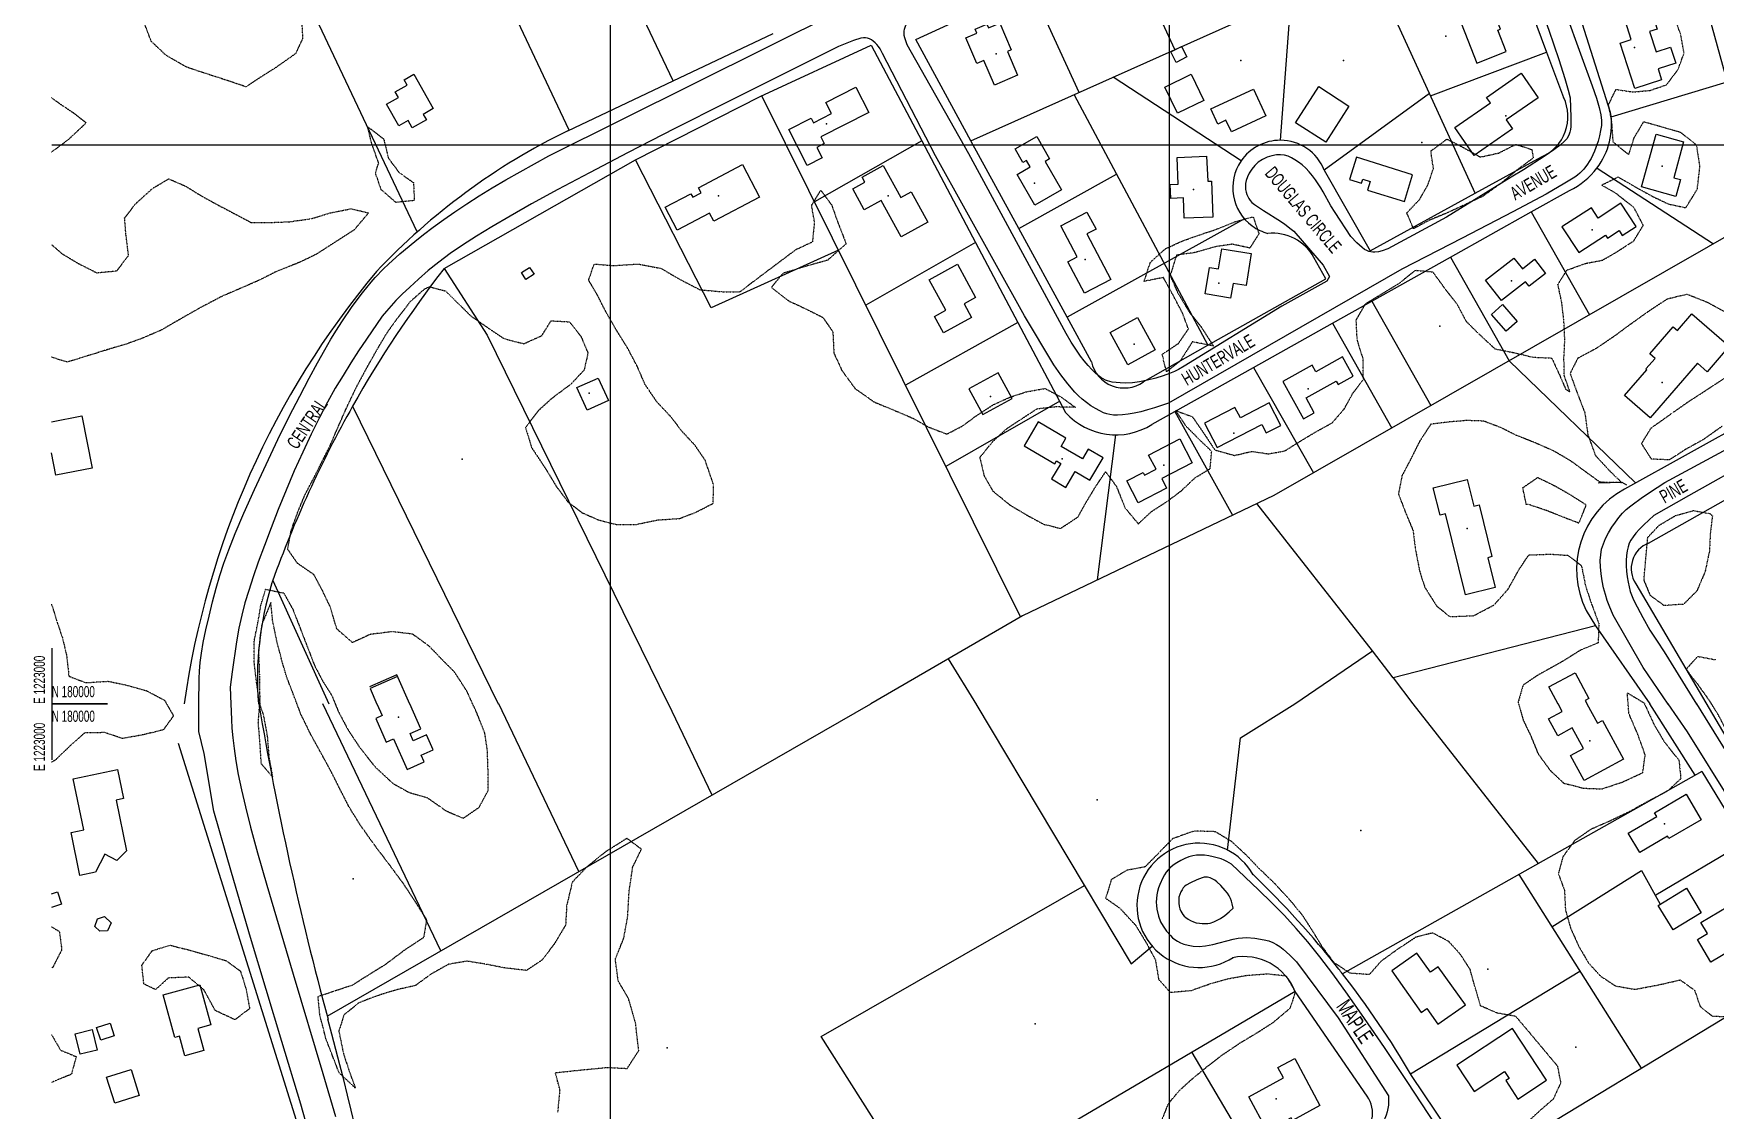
# Model space of a CAD drawing. Extents: x 1222984 to 1232016, y 177984 to 184016.
# Drawn here: x 1222984 to 1224489, y 179636 to 180600 of the extents above; entities that cross this region are included whole.
import ezdxf

# ---------------------------------------------------------------- set-up
doc = ezdxf.new("R2010")
doc.units = 0
doc.header["$MEASUREMENT"] = 0
doc.linetypes.add('BORDER', pattern=[0.625, 0.125, -0.125, 0.125, -0.125, 0, -0.125])
doc.layers.get('0').update_dxf_attribs({"linetype": 'CONTINUOUS'})
for name, color, linetype in [('BLDGS', 4, 'CONTINUOUS'), ('BORDER', 7, 'CONTINUOUS'), ('CORNER', 1, 'CONTINUOUS'), ('GRIDS', 2, 'CONTINUOUS'), ('ID-SYB', 5, 'CONTINUOUS'), ('LOT-D', 7, 'CONTINUOUS'), ('LOT-L', 1, 'CONTINUOUS'), ('ROAD', 5, 'CONTINUOUS'), ('ROAD-N', 6, 'CONTINUOUS'), ('TREE-L', 3, 'BORDER')]:
    doc.layers.add(name, color=color, linetype=linetype)

# ---------------------------------------------------------------- blocks, each defined once
blk = doc.blocks.new('IP')
blk.add_point((0, 0))
blk = doc.blocks.new('ID')
at = {"layer": 'ID-SYB'}
blk.add_blockref('IP', (0, 0), dxfattribs=at)

msp = doc.modelspace()

# ---------------------------------------------------------------- linework, layer by layer
at = {"layer": 'BLDGS'}
for points, elevation in [([(1224281.9, 180640.9), (1224253.3, 180629.7), (1224275.3, 180573.3), (1224301.5, 180583.5), (1224294, 180602.6), (1224296.5, 180603.6), (1224281.9, 180640.9)], 50), ([(1224416.7, 180550.6), (1224403.6, 180591.1), (1224413.4, 180594.3), (1224407.9, 180611.2), (1224431.7, 180618.8), (1224436.6, 180603.6), (1224429.8, 180601.4), (1224435.6, 180583.3), (1224448.6, 180587.5), (1224453.3, 180573.3), (1224437.4, 180568.2), (1224440.5, 180558.4), (1224416.7, 180550.6)], 49.1), ([(1223827.8, 180572.9), (1223817.9, 180595.8), (1223827.8, 180600.1), (1223826.3, 180603.6), (1223836.8, 180608.1), (1223838.2, 180604.8), (1223848.3, 180609.1), (1223858.6, 180585), (1223855.3, 180583.6), (1223864.2, 180562.5), (1223843.6, 180553.6), (1223834.1, 180575.6), (1223827.8, 180572.9)], 52), ([(1224015.8, 180578.7), (1224006.1, 180573.9), (1224001.5, 180583.4), (1224011.1, 180588.2), (1224015.8, 180578.7)], 42.9), ([(1223324.1, 180563.3), (1223341.5, 180532.5), (1223332.5, 180527.4), (1223335.3, 180522.4), (1223322.7, 180515.3), (1223319.1, 180521.8), (1223310.6, 180517), (1223299.7, 180536.4), (1223310.4, 180542.4), (1223307.5, 180547.5), (1223318.2, 180553.5), (1223315.5, 180558.4), (1223324.1, 180563.3)], 54.6), ([(1223692.8, 180537.9), (1223719.7, 180551.6), (1223731.2, 180529), (1223688.3, 180507.2), (1223691.3, 180501.2), (1223684.6, 180497.8), (1223689.3, 180488.6), (1223675.9, 180481.7), (1223659.6, 180513.9), (1223679.6, 180524), (1223681.6, 180519.9), (1223697.7, 180528.2), (1223692.8, 180537.9)], 52.3), ([(1224007.5, 180528.3), (1223996, 180551.6), (1224019.7, 180563.2), (1224031.1, 180539.8), (1224007.5, 180528.3)], 37.3), ([(1224086.5, 180526), (1224055.6, 180511.6), (1224050.7, 180522.1), (1224043.4, 180518.7), (1224037.2, 180532.3), (1224075.4, 180550), (1224086.5, 180526)], 48.1), ([(1224140, 180502.5), (1224113, 180519.8), (1224133.9, 180552.3), (1224160.8, 180534.8), (1224140, 180502.5)], 48.9), ([(1224307.1, 180514.4), (1224272.8, 180490.6), (1224255.5, 180515.5), (1224287.4, 180537.7), (1224284, 180542.6), (1224315, 180564.2), (1224330.1, 180542.3), (1224301.5, 180522.5), (1224307.1, 180514.4)], 48.3), ([(1223879.6, 180446.2), (1223863.9, 180473.7), (1223875.5, 180480.4), (1223872.2, 180486.2), (1223868.9, 180484.4), (1223862.1, 180496.6), (1223881.5, 180507.7), (1223892.9, 180487.7), (1223888.9, 180485.3), (1223903.5, 180459.8), (1223879.6, 180446.2)], 48.3), ([(1224422.7, 180462.4), (1224435.6, 180509.6), (1224460.2, 180502.9), (1224451.5, 180470.7), (1224457.5, 180469.1), (1224453.4, 180453.9), (1224422.7, 180462.4)], 49.1), ([(1224037.8, 180467.6), (1224039.1, 180435.5), (1224013.5, 180434.4), (1224012.7, 180452.7), (1224001.5, 180452.2), (1224000.9, 180464.5), (1224008, 180464.8), (1224007, 180488.8), (1224033.4, 180489.9), (1224034.4, 180467.5), (1224037.8, 180467.6)], 48.8), ([(1223578.7, 180461.6), (1223618.2, 180482.4), (1223633.5, 180453.3), (1223592.6, 180431.7), (1223588.7, 180439.1), (1223559.8, 180423.8), (1223549, 180444.3), (1223571.9, 180456.4), (1223573.6, 180453.2), (1223581.1, 180457.1), (1223578.7, 180461.6)], 50.9), ([(1223769.1, 180458.1), (1223784.1, 180430.9), (1223760.1, 180417.7), (1223742.1, 180450.4), (1223727, 180442.1), (1223716.8, 180460.7), (1223727.7, 180466.7), (1223725.2, 180471.3), (1223743.9, 180481.6), (1223759.8, 180452.9), (1223769.1, 180458.1)], 50.1), ([(1224217.8, 180473.3), (1224167.5, 180489.1), (1224161.3, 180469.1), (1224172.1, 180465.8), (1224173.2, 180469.3), (1224179.9, 180467.2), (1224177.5, 180459.6), (1224210.4, 180449.3), (1224217.8, 180473.3)], 46.9), ([(1224377.8, 180443.8), (1224351.4, 180426.8), (1224366.4, 180403.8), (1224390.3, 180419.4), (1224392.1, 180416.6), (1224402.6, 180423.4), (1224405.4, 180419.1), (1224417.7, 180427.1), (1224404.2, 180447.8), (1224383.8, 180434.6), (1224377.8, 180443.8)], 49.5), ([(1223924.3, 180367.3), (1223909.2, 180395.5), (1223917.7, 180400), (1223903.1, 180427.7), (1223926.4, 180440), (1223934.5, 180424.7), (1223926.3, 180420.4), (1223947.8, 180379.6), (1223924.3, 180367.3)], 49.7), ([(1224047, 180407.1), (1224073.3, 180402.9), (1224068.8, 180374.3), (1224057.1, 180376.1), (1224054.9, 180363.1), (1224032.3, 180366.8), (1224036.1, 180390.5), (1224044, 180389.2), (1224047, 180407.1)], 48.2), ([(1223420.5, 180385.8), (1223427.6, 180390.4), (1223431.6, 180384.3), (1223424.4, 180379.6), (1223420.5, 180385.8)], 45.6), ([(1223810.6, 180393.3), (1223826.8, 180363.7), (1223816.4, 180358), (1223823.1, 180345.8), (1223797.9, 180332), (1223790, 180346.6), (1223800.2, 180352.3), (1223785.3, 180379.5), (1223810.6, 180393.3)], 58.6), ([(1224283.1, 180379), (1224308.5, 180398.8), (1224316, 180389.3), (1224326.8, 180397.8), (1224336.7, 180385), (1224322.1, 180373.6), (1224318.9, 180377.7), (1224297.3, 180360.8), (1224283.1, 180379)], 50), ([(1224298.2, 180357.2), (1224311.4, 180342.2), (1224301.6, 180333.4), (1224288.4, 180348.4), (1224298.2, 180357.2)], 46.9), ([(1223971.5, 180345.6), (1223987.5, 180316.7), (1223963.1, 180303.3), (1223947.2, 180332.2), (1223971.5, 180345.6)], 49.4), ([(1224472.6, 180304.7), (1224430.3, 180255.9), (1224407.4, 180275.8), (1224427.3, 180298.9), (1224426.5, 180299.6), (1224434.7, 180309.1), (1224430, 180313.1), (1224451, 180337.4), (1224454.8, 180334.1), (1224467.5, 180348.8), (1224500.9, 180319.9), (1224481.3, 180297.1), (1224472.6, 180304.7)], 52.5), ([(1224101.6, 180288.4), (1224120.2, 180255.1), (1224129.8, 180260.4), (1224122.4, 180273.7), (1224149.4, 180288.8), (1224151.1, 180285.7), (1224164.6, 180293.2), (1224155, 180310.5), (1224131.1, 180297.1), (1224127.8, 180303.1), (1224101.6, 180288.4)], 49.7), ([(1223847, 180296.3), (1223820.6, 180281.8), (1223833.1, 180258.9), (1223859.5, 180273.3), (1223847, 180296.3)], 46.1), ([(1223498.2, 180271.5), (1223479.2, 180262.9), (1223470, 180283), (1223489.1, 180291.5), (1223498.2, 180271.5)], 45.3), ([(1224031.7, 180251.1), (1224043, 180229.3), (1224082.8, 180249.9), (1224086.7, 180242.5), (1224099.9, 180249.2), (1224089.4, 180269.3), (1224063.7, 180255.9), (1224058.8, 180265.3), (1224031.7, 180251.1)], 50.3), ([(1223027, 180257.6), (1223036.1, 180210.8), (1223003.8, 180204.5), (1222999.9, 180224.6)], 58.5), ([(1222999.9, 180252.3), (1223027, 180257.6)], 58.5), ([(1223907.6, 180237.7), (1223882.7, 180252.2), (1223870.3, 180230.8), (1223897.7, 180214.7), (1223899.2, 180217.4), (1223902.9, 180215.2), (1223894.7, 180201.2), (1223907.5, 180193.7), (1223915.7, 180207.8), (1223929.1, 180200.1), (1223940.8, 180220.1), (1223927.5, 180227.9), (1223922.3, 180219.2), (1223903.3, 180230.3), (1223907.6, 180237.7)], 45.8), ([(1223981.6, 180222.6), (1224009.4, 180237.1), (1224020.5, 180215.7), (1223993.3, 180201.5), (1223997.6, 180193.1), (1223972.3, 180179.9), (1223962.1, 180199.5), (1223976.6, 180207), (1223977.8, 180204.6), (1223988.2, 180210), (1223981.6, 180222.6)], 50.3), ([(1224277.2, 180178.1), (1224288.6, 180131.8), (1224285, 180130.8), (1224291.6, 180104), (1224265.1, 180097.5), (1224247.1, 180170), (1224242.4, 180168.8), (1224236.3, 180193.3), (1224266.7, 180200.8), (1224272.6, 180176.9), (1224277.2, 180178.1)], 60.9), ([(1223320.5, 179999.9), (1223308.9, 180026.1), (1223284.5, 180015.3)], 50), ([(1223309.6, 180024.6), (1223285, 180013.7), (1223291.1, 179999.9)], 50), ([(1224348, 179999.9), (1224339.7, 180015.2), (1224363.1, 180027.9), (1224375.5, 180004.9), (1224372.2, 180003.1), (1224373.9, 179999.9)], 62.9), ([(1223291.1, 180000.1), (1223295.7, 179989.7), (1223290, 179987.1), (1223299.4, 179965.9), (1223305.9, 179968.8), (1223318.1, 179941.4), (1223333.3, 179948.2), (1223330.6, 179954.1), (1223341.3, 179958.9), (1223335.4, 179972.3), (1223323.6, 179967), (1223320.7, 179973.4), (1223330.4, 179977.8), (1223320.5, 180000.1)], 50), ([(1224387.6, 179985.2), (1224406.5, 179950.5), (1224371.3, 179931.5), (1224359.2, 179953.9), (1224370.6, 179960.1), (1224360.5, 179978.6), (1224347.7, 179971.5), (1224339.4, 179986.6), (1224351.6, 179993.2), (1224347.9, 180000.1)], 62.9), ([(1224373.8, 180000.1), (1224383.2, 179982.9), (1224387.6, 179985.2)], 62.9), ([(1223059, 179941.3), (1223064.4, 179915.4), (1223057.7, 179914), (1223067, 179868.6), (1223058.3, 179860), (1223047.7, 179865.6), (1223039.3, 179849.4), (1223025.3, 179846.5), (1223017.4, 179885), (1223028.7, 179887.4), (1223019.2, 179933), (1223059, 179941.3)], 51.7), ([(1224476.1, 179896.4), (1224447.1, 179879.5), (1224445.9, 179881.6), (1224421, 179867), (1224410.8, 179884.4), (1224436.2, 179899.2), (1224434.2, 179902.6), (1224462.7, 179919.3), (1224476.1, 179896.4)], 51.7), ([(1222999.9, 179830.2), (1223005.1, 179832), (1223008.8, 179820.8), (1222999.9, 179817.9)], 44.1), ([(1224476.1, 179813.1), (1224450.8, 179797.8), (1224437.5, 179819.7), (1224462.8, 179835.1), (1224476.1, 179813.1)], 50.9), ([(1224475.8, 179804.4), (1224516.1, 179828.3), (1224533.9, 179798.2), (1224484.7, 179768.9), (1224472.6, 179789.2), (1224481.6, 179794.5), (1224475.8, 179804.4)], 51.9), ([(1223050.1, 179796.9), (1223043, 179796.6), (1223038.6, 179801), (1223041, 179807.8), (1223047.2, 179809.7), (1223053.1, 179804.3), (1223050.1, 179796.9)], 47.5), ([(1224265.1, 179730.8), (1224240.8, 179764.9), (1224233.9, 179759.9), (1224221.7, 179777.1), (1224199.2, 179761.1), (1224225.5, 179724.1), (1224230.5, 179727.5), (1224240.5, 179713.4), (1224265.1, 179730.8)], 59.6), ([(1223099.8, 179739.7), (1223132.6, 179748.7), (1223142.3, 179712.8), (1223130.8, 179709.7), (1223136.2, 179689.9), (1223119.1, 179685.3), (1223114.4, 179702.7), (1223110.2, 179701.5), (1223099.8, 179739.7)], 63.1), ([(1223036.2, 179708.7), (1223040.8, 179690.3), (1223025.6, 179686.7), (1223021.1, 179705), (1223036.2, 179708.7)], 50.5), ([(1223040.2, 179710.6), (1223052.2, 179714.5), (1223055.9, 179703), (1223043.9, 179699.1), (1223040.2, 179710.6)], 67.7), ([(1224312, 179646.5), (1224337.6, 179663.5), (1224307.2, 179709.6), (1224257.4, 179676.8), (1224272.9, 179653.4), (1224300.1, 179671.3), (1224304.3, 179665), (1224301.2, 179663), (1224312, 179646.5)], 46.9), ([(1224112.3, 179682.8), (1224134.9, 179640.8), (1224110.2, 179627.5), (1224109, 179629.7), (1224087.6, 179618.2), (1224071.2, 179648.6), (1224102.4, 179665.4), (1224097.3, 179674.8), (1224112.3, 179682.8)], 48.7), ([(1223071, 179673.1), (1223078.4, 179649.7), (1223056.4, 179642.8), (1223049, 179666.1), (1223071, 179673.1)], 48.9)]:
    msp.add_lwpolyline(points, dxfattribs=dict(at, elevation=elevation))
at = {"layer": 'BORDER'}
for p, q in [((1223000, 180050), (1223000, 180000)), ((1223000, 180000), (1223050, 180000)), ((1223000, 180000), (1223000, 179950)), ((1223050, 180000), (1223000, 180000))]:
    msp.add_line(p, q, dxfattribs=at)
at = {"layer": 'GRIDS'}
for points in [[(1223500, 180000), (1223500, 182000)], [(1224000, 182000), (1224000, 180000)], [(1223000, 180500), (1226000, 180500)], [(1223500, 178000), (1223500, 180000)], [(1224000, 180000), (1224000, 178000)]]:
    msp.add_lwpolyline(points, dxfattribs=at)
at = {"layer": 'LOT-D'}
for p, q in [((1224405.4, 180198.1), (1224383.8, 180197.5)), ((1224409.6, 180195.7), (1224405.4, 180198.1))]:
    msp.add_line(p, q, dxfattribs=at)
at = {"layer": 'LOT-L'}
for p, q in [((1224411.7, 180875.1), (1224531.9, 180437.3)), ((1223556.1, 180557.3), (1223457.8, 180764.5)), ((1224273.8, 180456.8), (1224134.5, 180760.6)), ((1223463.2, 180513.3), (1223368.8, 180712.4)), ((1224982.1, 180695), (1224093.6, 180186.4)), ((1224005, 180585.3), (1223961.2, 180681)), ((1223822.6, 180503.6), (1224179.2, 180663.3)), ((1224305.9, 180667.7), (1224337.6, 180583.1)), ((1223773.2, 180594.2), (1223876, 180641.6)), ((1223919.3, 180546.9), (1223875.8, 180641.9)), ((1223327.1, 180422.2), (1223228.5, 180630.3)), ((1224099.5, 180504.2), (1224109.2, 180631.9)), ((1224395, 180529.1), (1224367.8, 180614.7)), ((1223556.1, 180557.3), (1223645.6, 180599.8)), ((1223634.1, 180543.3), (1223733.2, 180589.4)), ((1223733.2, 180589.4), (1223778.6, 180503.8)), ((1223822.6, 180503.6), (1223773.2, 180594.2)), ((1224233.8, 180544), (1224337.6, 180583.1)), ((1224337.6, 180583.1), (1224352.8, 180542.6)), ((1223461.8, 180512.6), (1223556.1, 180557.3)), ((1224064.3, 180485.7), (1223949.7, 180560.5)), ((1224395.5, 180525.3), (1224499.2, 180556.5)), ((1223522.5, 180486.8), (1223634.1, 180543.3)), ((1223867, 180077.8), (1223635.5, 180544)), ((1223914.8, 180544.9), (1224034.6, 180320.8)), ((1224138.5, 180477.8), (1224232.8, 180546.2)), ((1223778.6, 180503.8), (1223682.7, 180449)), ((1223778.6, 180503.8), (1223826.8, 180412.7)), ((1223865.4, 180425.2), (1223822.6, 180503.6)), ((1224273.8, 180456.8), (1224333.2, 180489.4)), ((1223351.1, 180389.5), (1223522.5, 180486.8)), ((1223590, 180354.4), (1223522.5, 180486.8)), ((1224138.7, 180477.4), (1224179.8, 180405.4)), ((1224382.8, 180479.3), (1224487, 180411.6)), ((1223865.4, 180425.2), (1223952.8, 180473.8)), ((1224324, 180440.2), (1224358.2, 180459.4)), ((1224179.8, 180405.4), (1224273.8, 180456.8)), ((1224067.5, 180433.8), (1223908.7, 180345.9)), ((1224251.7, 180399.7), (1224324, 180440.2)), ((1224324, 180440.2), (1224376.2, 180348.1)), ((1223908.7, 180345.9), (1223865.4, 180425.2)), ((1223704, 180406), (1223590, 180354.4)), ((1223826.8, 180412.7), (1223728.6, 180356.6)), ((1223826.8, 180412.7), (1223864.6, 180341.3)), ((1224140.2, 180380.3), (1224129.5, 180399.4)), ((1224181.2, 180360.2), (1224251.7, 180399.7)), ((1224251.7, 180399.7), (1224304.3, 180307)), ((1223351.1, 180389.5), (1223389.8, 180329.8)), ((1224034.6, 180320.8), (1224140.2, 180380.3)), ((1224146, 180340.5), (1224181.2, 180360.2)), ((1224181.2, 180360.2), (1224234.1, 180266.8)), ((1223864.6, 180341.3), (1223764.1, 180285.1)), ((1223864.6, 180341.3), (1223907.3, 180260.7)), ((1223930.5, 180306), (1223908.7, 180345.9)), ((1224075.5, 180301), (1224146, 180340.5)), ((1224146, 180340.5), (1224199.1, 180246.8)), ((1223389.8, 180329.8), (1223551.5, 180000)), ((1223976.8, 180288.1), (1224034.6, 180320.8)), ((1224005, 180261.5), (1224075.5, 180301)), ((1224075.5, 180301), (1224129, 180206.7)), ((1224417.3, 180197.8), (1224304.3, 180307)), ((1223269.3, 180266.4), (1223399.5, 180000)), ((1223902, 180270.8), (1223800.2, 180212.3)), ((1224562.7, 180278.4), (1224407.3, 180192.2)), ((1223984.6, 180250.1), (1224005, 180261.5)), ((1224005, 180261.5), (1224056.6, 180168.7)), ((1223935.9, 180111), (1223952.1, 180240.7)), ((1224428.8, 180143.8), (1224552.4, 180213.5)), ((1224093.6, 180186.4), (1223868.8, 180078.9)), ((1224182, 180047.5), (1224078.5, 180179.2)), ((1223197.8, 180110.5), (1223247.9, 180000)), ((1224417.5, 180107.5), (1224501, 179965.5)), ((1224373.1, 180083.5), (1224381.4, 180069.8)), ((1223868.8, 180078.9), (1223732.9, 180000)), ((1224381.4, 180069.8), (1224200.3, 180023.2)), ((1224381.4, 180069.8), (1224430, 180000)), ((1223802.3, 180040.3), (1223827.4, 179999.1)), ((1224112.5, 180000), (1224182, 180047.5)), ((1224200.3, 180023.2), (1224182, 180047.5)), ((1224200.3, 180023.2), (1224218.1, 180000.1)), ((1223348.1, 179779.1), (1223242.6, 180000)), ((1223246.6, 179720.8), (1223732.9, 180000)), ((1223471.7, 179850.1), (1223400.1, 180000)), ((1223590.9, 179918.5), (1223552, 180000)), ((1223826.9, 180000), (1223966, 179767.6)), ((1224063.7, 179969.6), (1224112.5, 180000)), ((1224218.1, 180000.1), (1224330, 179857.1)), ((1224470.5, 179936.2), (1224430, 180000)), ((1223113.2, 179964.8), (1223228, 179598)), ((1224052, 179869.3), (1224063.7, 179969.6)), ((1224476.6, 179939.6), (1224155, 179758.6)), ((1224476.6, 179939.6), (1224515.1, 179876.4)), ((1224435.4, 179829.3), (1224515.1, 179876.4)), ((1224312.9, 179847.4), (1224422.2, 179674.1)), ((1224342.3, 179800.7), (1224422.7, 179850.9)), ((1224422.7, 179850.9), (1224439.4, 179820.9)), ((1223688.5, 179702.4), (1223924.1, 179837.6)), ((1223966, 179767.6), (1223984.8, 179783.4)), ((1224215.9, 179669.1), (1224367.5, 179760.8)), ((1224112.7, 179742.6), (1223673.5, 179484.5)), ((1224177.2, 179649.2), (1224112.7, 179742.6)), ((1224273.3, 179583.9), (1224496.4, 179719)), ((1223785.4, 179550.3), (1223688.5, 179702.4)), ((1224020.1, 179688.1), (1224091.8, 179567.1)), ((1224273.3, 179583.9), (1224216.7, 179667.6))]:
    msp.add_line(p, q, dxfattribs=at)
for centre, radius, start, end in [((1224317.3, 180525.5), 39.5, 293.7725, 25.6751), ((1224330.7, 180518.4), 65.1, 323.0482, 9.4144), ((1223723, 179978.2), 594.9, 116.0437, 136.6264), ((1224099.3, 180461.8), 42.4, 89.7621, 145.7114), ((1224099.3, 180461.8), 42.4, 21.605, 89.7621), ((1224099.3, 180461.8), 42.4, 145.7114, 233.8774), ((1224330.7, 180518.4), 65.1, 294.9698, 323.0482), ((1224099.3, 180461.8), 42.4, 233.8774, 254.8591), ((1224092.4, 180378.7), 42.4, 29.131, 95.6839), ((1223880.5, 179892.6), 769.5, 140.0517, 171.9755), ((1224157.1, 179765.2), 1019.5, 142.2359, 150.552), ((1223959.6, 180312.5), 29.9, 192.6155, 305.2017), ((1224157.1, 179765.2), 1019.5, 150.552, 160.2496), ((1223952.2, 180301.2), 60.5, 222.0678, 302.3572), ((1224446.4, 180120.2), 81.9, 118.434, 206.6079), ((1224438.1, 180121), 24.7, 112.0837, 213.2314), ((1223470.5, 180022.9), 286.4, 162.6573, 184.5903), ((1223470.5, 180022.9), 286.4, 162.3634, 162.6573), ((1226093.6, 180490.7), 2949.3, 189.578, 195.1895), ((1224026.7, 179819.8), 55.6, 29.5763, 303.2098), ((1223499.1, 179247.3), 831.7, 38.3054, 46.1712), ((1224066.7, 179724.6), 49.4, 21.3341, 101.7056), ((1223499.1, 179247.3), 831.7, 37.9393, 38.3054), ((1223499.1, 179247.3), 831.7, 30.3623, 37.9393), ((1220305.8, 178927.9), 3045.7, 6.596, 15.0354), ((1224155.1, 179634.1), 26.8, 301.9295, 34.2981)]:
    msp.add_arc(centre, radius, start, end, dxfattribs=at)
at = {"layer": 'ROAD'}
for points, elevation in [([(1224276.8, 180792.6), (1224289.6, 180750.3), (1224296.2, 180728.8), (1224303.3, 180706.8), (1224310.8, 180684.2), (1224326.3, 180640), (1224339.6, 180602.8), (1224348.6, 180576.5), (1224354.1, 180559.5), (1224357.1, 180549.1), (1224358.7, 180542.1)], 42.7), ([(1223444.8, 180490.3), (1223705.1, 180619.7)], 38.8), ([(1223765.4, 180589.5), (1223763.3, 180595.9), (1223762.9, 180597.9), (1223762.7, 180599.9), (1223762.7, 180601.8), (1223763, 180603.6), (1223763.6, 180605.4), (1223764.4, 180607.2), (1223765.5, 180609), (1223766.9, 180610.8), (1223768.6, 180612.6), (1223770.8, 180614.3), (1223773.3, 180616), (1223779.2, 180619.3), (1223782.3, 180620.9)], 40.7), ([(1224354.7, 180618.5), (1224367.9, 180581.4), (1224378.4, 180552.9), (1224382.2, 180542), (1224384.8, 180533.5), (1224386.3, 180527), (1224386.9, 180521.9), (1224386.7, 180517.4), (1224386, 180512.9), (1224385, 180508.1), (1224383.7, 180503.3), (1224380.6, 180494.6), (1224377.5, 180487.9), (1224375.9, 180485.1), (1224374.3, 180482.7), (1224370.9, 180478.4), (1224367.4, 180474.8), (1224365.4, 180473.1), (1224362.8, 180471.2), (1224354, 180465.7), (1224337.2, 180456.1), (1224307.4, 180440.1), (1224262.2, 180416.6), (1224208.2, 180388.8)], 43.3), ([(1223743.5, 180581.9), (1223741.2, 180586.1), (1223739.9, 180588), (1223738.5, 180589.9), (1223736.9, 180591.4), (1223735.2, 180592.9), (1223733.5, 180594), (1223731.7, 180594.9), (1223730, 180595.5), (1223728.3, 180595.8), (1223726.4, 180595.8), (1223724.1, 180595.4), (1223717.5, 180593.3), (1223704, 180588.2)], 41.3), ([(1223704, 180588.2), (1223603.2, 180537.6), (1223557, 180514.3), (1223515.8, 180493.2), (1223481.2, 180475.2), (1223452.8, 180460.1), (1223429.5, 180447.3), (1223410.3, 180436.4), (1223394, 180426.9), (1223380, 180418.4), (1223367.7, 180410.5), (1223356.7, 180402.9), (1223346.5, 180395.3), (1223337, 180387.6), (1223328.2, 180380), (1223320.4, 180372.9), (1223313.7, 180366.4), (1223308.1, 180360.8), (1223299.5, 180351.3), (1223295.8, 180347)], 42.1), ([(1223896.7, 180303.3), (1223870.4, 180347.2), (1223790.9, 180490.4), (1223743.5, 180581.9)], 36.8), ([(1223907.7, 180331.4), (1223820.7, 180492.2), (1223765.4, 180589.5)], 36.4), ([(1224358.7, 180542.1), (1224359.4, 180524.8), (1224359.5, 180520.1), (1224359.4, 180516.5), (1224359.1, 180513.7), (1224358.6, 180511.5), (1224358, 180509.6), (1224357.1, 180507.7), (1224355.7, 180505.6), (1224353.5, 180503), (1224349.8, 180499.7), (1224344.2, 180495.5), (1224336.5, 180490.4), (1224316.9, 180477.9), (1224306, 180471.1)], 36.9), ([(1223131.7, 179999.9), (1223132.1, 180022.8), (1223132.4, 180029.4), (1223133, 180036.9), (1223134, 180045.3), (1223135.6, 180055), (1223137.9, 180066.3), (1223140.8, 180078.6), (1223144, 180091.2), (1223147.3, 180103.4), (1223150.6, 180114.8), (1223154.1, 180125.8), (1223158.5, 180137.9), (1223164.3, 180152.5), (1223172, 180170.6), (1223181.4, 180191.7), (1223191.9, 180214.2), (1223202.5, 180236.6), (1223212.6, 180257.2), (1223222, 180275.4), (1223230.4, 180291.4), (1223237.8, 180305.1), (1223244.3, 180316.6), (1223249.9, 180326.2), (1223255, 180334.4), (1223259.7, 180341.8), (1223269, 180355.4), (1223278, 180367.6), (1223285.9, 180377.4), (1223289.5, 180381.5), (1223297, 180389.3), (1223301.3, 180393.5), (1223311.5, 180402.6), (1223324.9, 180413.6), (1223332.8, 180419.9), (1223341.5, 180426.4), (1223350.9, 180433.3), (1223360.8, 180440.2), (1223371.4, 180447.3), (1223382.6, 180454.5), (1223394.3, 180461.7), (1223406.5, 180468.9), (1223431.9, 180483.2), (1223444.8, 180490.3)], 38.5), ([(1224162.6, 180418.1), (1224148.4, 180439.6), (1224144.7, 180445.5), (1224137.6, 180458.1), (1224135.7, 180461.6), (1224131, 180468.8), (1224128.2, 180472.5), (1224125.2, 180476), (1224122.1, 180479.2), (1224118.9, 180482.1), (1224115.6, 180484.6), (1224112.4, 180486.7), (1224109.3, 180488.5), (1224106.3, 180489.9), (1224103.1, 180490.8), (1224099.7, 180491.2), (1224095.9, 180491.1), (1224091.8, 180490.4), (1224087.5, 180489), (1224083.5, 180487.1), (1224079.7, 180484.6), (1224076.5, 180481.6), (1224073.8, 180478.3), (1224071.6, 180474.8), (1224070, 180471.5), (1224068.9, 180468.3), (1224068.4, 180465.4), (1224068.2, 180462.7), (1224068.4, 180460.1), (1224068.8, 180457.8), (1224069.5, 180455.7), (1224070.2, 180453.8), (1224071.2, 180452), (1224072.4, 180450.4), (1224074, 180448.6), (1224076.4, 180446.7), (1224084.4, 180441.3), (1224099.5, 180431.7), (1224103.4, 180429.1), (1224109.1, 180424.8), (1224111.5, 180422.8)], 36.5), ([(1224306, 180471.1), (1224248, 180435.3), (1224195.6, 180407.2)], 38), ([(1224443.4, 180198.2), (1224855.8, 180420.6), (1224925.8, 180456.1)], 40.1), ([(1224951.6, 180442.5), (1224936.2, 180436.7), (1224909.5, 180424.6), (1224896.4, 180418.3), (1224883.4, 180411.6), (1224851.9, 180394.5), (1224801.1, 180366.9), (1224729.9, 180328.9), (1224660, 180292), (1224604.7, 180263.1), (1224579.4, 180249.7), (1224553.2, 180235.6), (1224525.1, 180220.1), (1224464.8, 180186.2), (1224433.5, 180168.5)], 37.1), ([(1224111.5, 180422.8), (1224137.7, 180392.6), (1224143.3, 180382.4), (1224141, 180378.3)], 36.4), ([(1224195.6, 180407.2), (1224190.5, 180405.3), (1224187.4, 180404.5), (1224183.9, 180404.2), (1224182.1, 180404.2), (1224178.6, 180404.8), (1224176.8, 180405.5), (1224174.8, 180406.6), (1224172.7, 180408.2), (1224167.9, 180412.6), (1224162.6, 180418.1)], 36.4), ([(1224208.2, 180388.8), (1223999.3, 180268.9)], 37.4), ([(1224141, 180378.3), (1224100.8, 180355.9), (1224013.3, 180302.2)], 38), ([(1223295.8, 180347), (1223281.7, 180326.3), (1223274.7, 180315.8), (1223267.7, 180305), (1223260.7, 180293.9), (1223253.8, 180282.3), (1223246.7, 180269.8), (1223239.6, 180256.3), (1223232.2, 180241.3), (1223224.6, 180225.2), (1223217.1, 180208.4), (1223209.8, 180191.1), (1223202.8, 180174), (1223196.3, 180157.4), (1223190.3, 180141.6), (1223184.9, 180126.9), (1223180.2, 180113.6), (1223176.3, 180101.6), (1223172.9, 180090.4), (1223170.1, 180079.4), (1223167.6, 180067.8), (1223165.5, 180055.5), (1223161.6, 180028.8), (1223159.8, 180015)], 38.8), ([(1224013.3, 180302.2), (1224008.2, 180299.1), (1224004.8, 180297.3), (1224000.3, 180295.5), (1223994.6, 180293.4), (1223987.9, 180291.3), (1223980.7, 180289.5), (1223973.5, 180288), (1223967, 180287.2), (1223961.2, 180287), (1223956.2, 180287.1), (1223949, 180287.9), (1223944.7, 180288.9), (1223942.9, 180289.6), (1223938.9, 180292), (1223936.5, 180293.8), (1223933.7, 180296.2), (1223930.7, 180299.2), (1223927.4, 180302.8), (1223924, 180306.8), (1223920.6, 180311.1), (1223917.5, 180315.4), (1223912.3, 180323.6), (1223907.7, 180331.4)], 38.5), ([(1223999.3, 180268.9), (1223986.7, 180264.8), (1223980.5, 180263), (1223974.5, 180261.4), (1223968.7, 180260.2), (1223963.2, 180259.3), (1223958.2, 180258.7), (1223953.8, 180258.4), (1223950.1, 180258.4), (1223946.9, 180258.8), (1223944.1, 180259.4), (1223941.1, 180260.5), (1223937.8, 180262.1), (1223934, 180264.2), (1223930, 180266.7), (1223926.1, 180269.5), (1223922.2, 180272.5), (1223918.7, 180275.6), (1223915.5, 180278.9), (1223909.3, 180286.3), (1223903, 180294.5), (1223896.7, 180303.3)], 38.8), ([(1224397.3, 180079.3), (1224393.7, 180087.9), (1224391.9, 180092.6), (1224390.3, 180097.8), (1224388.7, 180103.7), (1224387.4, 180110), (1224386.4, 180116.4), (1224385.8, 180122.6), (1224385.7, 180128.3), (1224386.1, 180133.5), (1224386.9, 180138.3), (1224388.5, 180143.1), (1224390.5, 180148), (1224393.1, 180153), (1224396, 180158), (1224399.2, 180162.7), (1224402.4, 180166.9), (1224405.6, 180170.6), (1224409, 180173.9), (1224413, 180177.3), (1224423.4, 180184.8), (1224436.5, 180193.6), (1224443.4, 180198.2)], 40.3), ([(1224433.5, 180168.5), (1224424.8, 180160.1), (1224420.9, 180156.3), (1224417.5, 180152.7), (1224415, 180149.5), (1224413.1, 180146.6), (1224411.7, 180143.7), (1224410.7, 180140.6), (1224409.9, 180137), (1224409.3, 180132.9), (1224409, 180128.4), (1224408.9, 180123.6), (1224409.2, 180118.7), (1224409.9, 180113.7), (1224410.7, 180108.9), (1224412.6, 180100.7), (1224413.6, 180097.6), (1224414.7, 180094.6), (1224416.2, 180091.3), (1224423.7, 180077.2), (1224430.2, 180066.1), (1224436.7, 180056), (1224443, 180046.5)], 40.3), ([(1224446.5, 179999.9), (1224424.1, 180032.7), (1224397.3, 180079.3)], 35.5), ([(1224443, 180046.5), (1224471.9, 179999.9)], 41), ([(1223159.8, 180015), (1223160.2, 179999.9)], 39), ([(1223145.2, 179904.1), (1223136.5, 179955.7), (1223131.6, 179975.3), (1223131.7, 180000.1)], 38.5), ([(1223160.2, 180000.1), (1223160.8, 179986.1), (1223161.3, 179978.4), (1223162, 179969.8), (1223163.2, 179960.1), (1223164.8, 179949.2), (1223167, 179936.9), (1223169.8, 179923.2), (1223173.4, 179907.8), (1223178, 179889.6), (1223184.2, 179866.9), (1223192.6, 179838), (1223216.2, 179758.4), (1223242.7, 179669.3), (1223253.9, 179631)], 39), ([(1224662.2, 179650.1), (1224502.9, 179912.3), (1224463.7, 179975), (1224446.4, 180000.1)], 35.5), ([(1224471.7, 180000.1), (1224514.5, 179931.3), (1224672.9, 179670.3)], 41), ([(1223291.5, 179298.2), (1223288.8, 179321.6), (1223285.4, 179348), (1223280.9, 179379.1), (1223275.7, 179412.2), (1223270.4, 179443.8), (1223267.5, 179459.7), (1223260.7, 179493.8), (1223256.5, 179512.7), (1223252, 179532.5), (1223247.1, 179553), (1223241.8, 179573.8), (1223236.1, 179595.1), (1223229.9, 179617.6), (1223222.9, 179641.9), (1223206.1, 179698), (1223177.9, 179791.2), (1223161, 179849.1), (1223145.2, 179904.1)], 34.1), ([(1224055.6, 179856.7), (1224051.6, 179859), (1224049.3, 179860.2), (1224046.5, 179861.3), (1224039.4, 179863.3), (1224035.4, 179864.1), (1224031.5, 179864.6), (1224027.9, 179864.8), (1224024.5, 179864.7), (1224021.1, 179864.1), (1224017.6, 179863.1), (1224014, 179861.6), (1224010.3, 179859.8), (1224006.8, 179857.8), (1224003.6, 179855.7), (1224001.1, 179853.7), (1223999, 179851.6), (1223997.3, 179849.5), (1223995.8, 179847.1), (1223994.3, 179844.5), (1223991.6, 179838.5), (1223990.4, 179835.4), (1223989.5, 179832.2), (1223988.8, 179829.1), (1223988.5, 179826), (1223988.3, 179822.8), (1223988.5, 179819.6), (1223989, 179816.3), (1223990.5, 179810.2), (1223992.3, 179805.2), (1223994.5, 179801.1), (1223997.5, 179796.8), (1224001.1, 179792.7), (1224003, 179790.8), (1224005, 179789.2), (1224007.3, 179787.7), (1224010, 179786.4), (1224013.2, 179785.2), (1224017, 179784.1), (1224021.5, 179783.4), (1224026.7, 179783.1), (1224032.6, 179783.6), (1224039, 179784.8), (1224057.3, 179789.5), (1224061.7, 179790.4), (1224065.5, 179790.9), (1224069, 179791.1), (1224076.7, 179790.6), (1224085.1, 179789.1), (1224089.1, 179788), (1224092.7, 179786.6), (1224096, 179784.9), (1224099, 179782.9), (1224102, 179780.6), (1224107.9, 179775.2), (1224113.8, 179769.3)], 37.3), ([(1224035.4, 179844.7), (1224034.1, 179845), (1224032.9, 179845), (1224031.4, 179844.9), (1224029.6, 179844.4), (1224024.6, 179842.6), (1224019.1, 179840.1), (1224015.2, 179837.9), (1224013.8, 179836.8), (1224012.6, 179835.4), (1224011.5, 179833.8), (1224010.4, 179831.8), (1224009.4, 179829.6), (1224008.7, 179827), (1224008.5, 179824.4), (1224008.6, 179821.7), (1224009, 179819.1), (1224009.6, 179816.7), (1224010.4, 179814.7), (1224011.2, 179813), (1224012.2, 179811.6), (1224013.4, 179810.2), (1224015, 179808.9), (1224016.9, 179807.6), (1224019.1, 179806.3), (1224021.6, 179805.2), (1224024.2, 179804.3), (1224027, 179803.8), (1224029.6, 179803.5), (1224032.2, 179803.5), (1224034.5, 179803.7), (1224036.5, 179804), (1224040, 179805.1), (1224045.8, 179808), (1224049.9, 179810.7), (1224053.6, 179814.1), (1224057.1, 179817.3)], 37.5), ([(1224057.1, 179817.3), (1224056.4, 179821.3), (1224055.8, 179823.6), (1224054.9, 179825.9), (1224053.6, 179828.4), (1224052, 179830.8), (1224050.2, 179833.2), (1224046.3, 179837.5), (1224042.5, 179840.9), (1224040.8, 179842.2), (1224037.8, 179843.9), (1224036.5, 179844.4), (1224035.4, 179844.7)], 37.5), ([(1224474, 179224.4), (1224438.7, 179293.2), (1224421.9, 179325.4), (1224406.2, 179354.9), (1224391.7, 179381.1), (1224377.4, 179405.8), (1224361.8, 179431.8), (1224343.1, 179461.6), (1224320.1, 179497.6), (1224293.4, 179539), (1224238, 179624.1), (1224213.4, 179661.3), (1224192.5, 179692.6), (1224174.7, 179718.7), (1224159.5, 179740.4), (1224146.4, 179758.5), (1224134.8, 179773.9), (1224124, 179787.2), (1224113.6, 179799.2), (1224103, 179810.6), (1224091.7, 179822.1), (1224080, 179833.6), (1224055.6, 179856.7)], 22.8), ([(1224113.8, 179769.3), (1224151.3, 179719.1), (1224196.1, 179649.3)], 39.1), ([(1224196.1, 179649.3), (1224196.2, 179643.8), (1224196.1, 179641), (1224195.7, 179638.1), (1224195, 179635.2), (1224194, 179632.1), (1224192.8, 179629.1), (1224191.3, 179626.2), (1224189.6, 179623.5), (1224187.7, 179620.9), (1224185.5, 179618.4), (1224182.9, 179615.9), (1224179.8, 179613.3), (1224172.1, 179607.6), (1224163.3, 179601.6)], 35.3)]:
    msp.add_lwpolyline(points, dxfattribs=dict(at, elevation=elevation))
at = {"layer": 'TREE-L'}
for points, elevation in [([(1223223.6, 180613.8), (1223224.5, 180595.2), (1223218.2, 180581.6), (1223200.6, 180569.2), (1223187.7, 180561.1), (1223173.9, 180552), (1223157.2, 180557.6), (1223135.6, 180564.6), (1223120.5, 180569.7), (1223102.3, 180580.2), (1223089.1, 180592.7), (1223082.4, 180610.3)], 42.3), ([(1224358.6, 180279.1), (1224353.4, 180293.9), (1224353.2, 180309.8), (1224354, 180325.3), (1224353.1, 180343), (1224351.3, 180358.9), (1224347.8, 180375.1), (1224355.9, 180388.1), (1224372.7, 180394.1), (1224387.6, 180396.9), (1224400.9, 180404.6), (1224415.7, 180414.2), (1224424.2, 180428.1), (1224416, 180443.8), (1224399.9, 180456.6), (1224386.8, 180464.1), (1224401.7, 180471.4), (1224418.3, 180461.8), (1224432.5, 180454), (1224446.7, 180447.2), (1224462.3, 180443.9), (1224472.5, 180460.4), (1224474.9, 180480.8), (1224471.9, 180499.8), (1224457.5, 180511.3), (1224439.9, 180516.3), (1224424.3, 180520.6), (1224415.5, 180505.9), (1224411.1, 180491.4), (1224397.3, 180502.4), (1224396, 180521), (1224393.1, 180535.9), (1224399.7, 180549.7), (1224414.9, 180547.4), (1224430.1, 180548.8), (1224445, 180553.8), (1224455.3, 180567.5), (1224460.7, 180582.1), (1224457.7, 180598.8), (1224451.5, 180616)], 44.9), ([(1222999.9, 180542.4), (1223006.1, 180537.7), (1223018.8, 180529.2), (1223030.9, 180519.8), (1223015, 180504.8), (1222999.9, 180493.6)], 37.1), ([(1223292.6, 180483.9), (1223286.6, 180500.6), (1223282.6, 180516.5), (1223297.2, 180505.2), (1223301.3, 180488.1), (1223310.9, 180475.3), (1223323.8, 180466.3), (1223324.5, 180450.3), (1223308, 180448.6), (1223294.9, 180460), (1223289.8, 180474.8), (1223292.6, 180483.9)], 39.7), ([(1224325.7, 180488.3), (1224311.6, 180477.9), (1224297, 180465.8), (1224280.6, 180454.1), (1224263.6, 180446.1), (1224248.2, 180439), (1224232.7, 180432.6), (1224218.6, 180425.1), (1224212.6, 180439.2), (1224224, 180451.2), (1224231.5, 180464.3), (1224236.4, 180479), (1224234.1, 180494.6), (1224248.5, 180505.3), (1224263.1, 180497.8), (1224278.4, 180489.2), (1224294.8, 180492.8), (1224310.2, 180500.5), (1224324.5, 180495.9), (1224325.7, 180488.3)], 40.9), ([(1222999.9, 180410.9), (1223009.3, 180402.7), (1223024, 180393.9), (1223040.3, 180385.7), (1223058.3, 180387.4), (1223068.8, 180401.1), (1223066.5, 180419.2), (1223065.3, 180434.7), (1223075.2, 180447.5), (1223090.5, 180461.3), (1223104.7, 180469.7), (1223120, 180463.1), (1223134.2, 180454.3), (1223149.2, 180446.1), (1223162.5, 180439.1), (1223178.4, 180430.7), (1223197, 180430.7), (1223212.6, 180431.3), (1223231.9, 180434), (1223249.6, 180439.3), (1223267.9, 180442.9), (1223283.6, 180439.3), (1223270.5, 180423.9), (1223255.1, 180414), (1223236.8, 180402.2), (1223222.1, 180395.1), (1223200.8, 180386.6), (1223185.9, 180379.1), (1223171.5, 180372.8), (1223152.9, 180364.8), (1223134.4, 180355.2), (1223116.1, 180344.8), (1223098.3, 180334.5), (1223081.4, 180327.2), (1223066.6, 180321.8), (1223047, 180316), (1223029, 180310.4), (1223013.9, 180305.8), (1222999.9, 180310.1)], 37.1), ([(1223338, 180373.2), (1223352.5, 180369.4), (1223363.9, 180358), (1223375, 180347.2), (1223389.7, 180336.9), (1223404.9, 180326.7), (1223422.6, 180322.2), (1223438.7, 180329.6), (1223446.9, 180342.7), (1223463.2, 180341.8), (1223473.5, 180328.9), (1223479.9, 180313.9), (1223476.4, 180298.6), (1223464.6, 180286), (1223447.6, 180273.3), (1223435.8, 180262.6), (1223424, 180247.4), (1223429.3, 180229.5), (1223442.1, 180210.2), (1223451.4, 180194.8), (1223461.8, 180180.9), (1223474.3, 180171.2), (1223489.6, 180164.5), (1223505.2, 180160.5), (1223522.1, 180160.4), (1223542.3, 180164.6), (1223561.6, 180165.8), (1223576.1, 180171.3), (1223591.9, 180179.4), (1223592.3, 180196), (1223584.8, 180217.9), (1223575.7, 180231.3), (1223563.8, 180244.1), (1223554.6, 180256.3), (1223541.6, 180270.1), (1223530.9, 180285.9), (1223524.1, 180301.7), (1223515.6, 180317.9), (1223505.3, 180334.4), (1223496, 180350.6), (1223488.2, 180366), (1223480.5, 180379), (1223485.4, 180393.5), (1223502.6, 180392.1), (1223524.6, 180393.5), (1223545.4, 180389.6), (1223561.7, 180380), (1223580.1, 180370.5), (1223600, 180368.7), (1223615.9, 180368.7), (1223634.1, 180382.6), (1223650.7, 180395), (1223666, 180406.5), (1223681, 180413.5), (1223682.7, 180430.6), (1223680, 180446), (1223688.2, 180459.4), (1223697.8, 180446.5), (1223704.3, 180428.5), (1223710.9, 180411.6), (1223694.2, 180396.8), (1223672.8, 180390.8), (1223654.1, 180385.1), (1223644.1, 180372.6), (1223659.9, 180360.3), (1223675.1, 180353.3), (1223690, 180345.8), (1223699, 180332.9), (1223699.9, 180313.9), (1223707, 180298.4), (1223718.8, 180282.2), (1223735.8, 180270.2), (1223754.6, 180262.4), (1223770.8, 180255.5), (1223784.7, 180247.6), (1223801.1, 180241.4), (1223815.1, 180248.7), (1223827.4, 180257.8), (1223842.8, 180267.8), (1223857.5, 180274.4), (1223872.1, 180279.2), (1223888.9, 180282.2), (1223903.6, 180274.3), (1223916, 180265.3), (1223898.5, 180265.7), (1223881.6, 180263.8), (1223868.8, 180255.4), (1223854.4, 180246), (1223841.7, 180234.3), (1223830.5, 180220.5), (1223834.3, 180204.2), (1223842.1, 180190.5), (1223857.5, 180177.9), (1223873.7, 180168.3), (1223887.5, 180160.8), (1223902.8, 180157), (1223918.4, 180167.3), (1223925.8, 180180.6), (1223934.7, 180195.2), (1223943.1, 180207.6), (1223952.7, 180194.6), (1223960.4, 180175.4), (1223972.3, 180161.1), (1223984.1, 180172.1), (1223998.5, 180181.4), (1224010.9, 180190.7), (1224022.9, 180202.1), (1224036.6, 180210.5), (1224038, 180225.9), (1224026.8, 180236.5), (1224014.9, 180248.7), (1224005.9, 180262.4), (1224020.7, 180256.9), (1224030.3, 180243), (1224040.8, 180227.2), (1224058.6, 180222.3), (1224073.7, 180225.9), (1224088.7, 180223.7), (1224103.4, 180226.3), (1224117.3, 180235.1), (1224131, 180243.3), (1224145.9, 180251.5), (1224156.8, 180264.1), (1224164.4, 180278.1), (1224173.7, 180290.1), (1224173.6, 180308.3), (1224168.2, 180325.7), (1224167.3, 180343.4), (1224175.8, 180358.1), (1224190.3, 180366.9), (1224205.5, 180376.1), (1224220.3, 180387.9), (1224235.7, 180386.5), (1224247, 180371), (1224257.4, 180357.7), (1224265.6, 180342.3), (1224277.7, 180330.4), (1224291.5, 180317.6), (1224307.2, 180314.5), (1224325.4, 180310.2), (1224342.2, 180309.4), (1224348.7, 180295.5), (1224354.7, 180281.6), (1224358.6, 180279.1)], 39), ([(1224075.1, 180435.5), (1224080.3, 180420.6), (1224072.1, 180407.8), (1224056.4, 180411.2), (1224041.3, 180409), (1224022.8, 180403.7), (1224006.6, 180401.5), (1224000.8, 180383.3), (1224007.4, 180368.1), (1224018.1, 180350.3), (1224028, 180338), (1224039.5, 180320.2), (1224020.7, 180323.9), (1224009.8, 180306.8), (1223997.5, 180297.2), (1223993.7, 180312.7), (1224008.3, 180322.5), (1224017.2, 180335.4), (1224011.9, 180349.6), (1224002.9, 180366.7), (1223994.8, 180381.4), (1223977.6, 180378), (1223983.1, 180395), (1223996.5, 180407.1), (1224011.4, 180414), (1224025.6, 180419.1), (1224041.4, 180424.3), (1224058.5, 180431.2), (1224074.4, 180435.5), (1224075.1, 180435.5)], 41.8), ([(1223376.8, 179999.9), (1223371.5, 180011.5), (1223360.6, 180028.3), (1223348.8, 180040.2), (1223338, 180051.5), (1223323, 180062.4), (1223304.7, 180064.6), (1223285.2, 180062.2), (1223269.1, 180054.9), (1223255.3, 180066.9), (1223249.1, 180087.2), (1223242.2, 180101.6), (1223234.7, 180115.6), (1223220, 180125.7), (1223211.2, 180138.4), (1223214.3, 180155), (1223220, 180171), (1223226.6, 180186.9), (1223234, 180201), (1223241.3, 180215.4), (1223249.6, 180232.1), (1223256.8, 180248.9), (1223263.4, 180263.8), (1223271.9, 180281.8), (1223281.6, 180299.9), (1223290.9, 180316.4), (1223299.9, 180331.7), (1223309.7, 180345.4), (1223321.4, 180360.4), (1223333.7, 180371.2), (1223338, 180373.2)], 36.4), ([(1224498.9, 180349.7), (1224481.6, 180359.1), (1224463.3, 180366.3), (1224445.6, 180362.1), (1224428.5, 180350.9), (1224410.7, 180338.1), (1224397.7, 180328.5), (1224381.8, 180317.8), (1224365.5, 180309.1), (1224358.7, 180295.6), (1224364.7, 180279.1), (1224371.9, 180260.4), (1224374.6, 180240.6), (1224381.4, 180222.2), (1224393.7, 180208.9), (1224405, 180197.9), (1224385.5, 180198.3), (1224372.9, 180207.4), (1224359.2, 180217.4), (1224343.6, 180226.5), (1224327.5, 180233.5), (1224310.9, 180240.1), (1224296.8, 180247.1), (1224281.3, 180253), (1224265.9, 180253.5), (1224249.6, 180252.1), (1224234.1, 180250.2), (1224223.8, 180234.5), (1224216.5, 180219.7), (1224208.3, 180204.2), (1224205.1, 180187.8), (1224211.3, 180171.6), (1224218.2, 180155), (1224220.3, 180138.2), (1224224.1, 180118.6), (1224228.7, 180104.3), (1224239.3, 180087.5), (1224251.1, 180078.1), (1224272.3, 180078.9), (1224290.8, 180088.6), (1224303.4, 180102.9), (1224313.1, 180120.3), (1224321.7, 180133.2), (1224341, 180134), (1224356.9, 180132.9), (1224368.9, 180123.6), (1224372.5, 180105.6), (1224377.7, 180089.8), (1224384.4, 180071.8), (1224383.8, 180054.6), (1224368.4, 180048.3), (1224351.6, 180037.8), (1224329.7, 180025.6), (1224316.6, 180016.7), (1224312.2, 180001.4), (1224312.6, 179999.9)], 40.6), ([(1224494.9, 180248.4), (1224477.5, 180236.2), (1224461.8, 180227.5), (1224447.5, 180218.3), (1224431.5, 180219), (1224422.7, 180232.9), (1224431.3, 180246.9), (1224448.8, 180259.3), (1224463.3, 180269.5), (1224480.1, 180280.4), (1224497.4, 180291.8)], 40.6), ([(1224319.5, 180178.5), (1224316.4, 180193.4), (1224329.7, 180202.6), (1224345.6, 180194.8), (1224358.7, 180187.3), (1224373, 180178.2), (1224366.4, 180161.7), (1224351.9, 180167.3), (1224337.5, 180173), (1224321.8, 180178.3), (1224319.5, 180178.5)], 44.3), ([(1224486, 180168.2), (1224484.1, 180152), (1224483.4, 180136.8), (1224479.5, 180118.3), (1224472.2, 180101.2), (1224460.2, 180089.1), (1224442.7, 180088), (1224430.6, 180096.9), (1224424.8, 180110.9), (1224426.6, 180131.3), (1224428.2, 180149), (1224438.5, 180159.9), (1224452.9, 180168.4), (1224469.2, 180172.9), (1224484, 180170.2), (1224486, 180168.2)], 42.3), ([(1223186.2, 179999.9), (1223183.4, 180019), (1223181.3, 180036.8), (1223181.2, 180056.1), (1223184.4, 180071.9), (1223187.2, 180088.2), (1223191.4, 180102.6), (1223207.7, 180099.2), (1223215.7, 180084.7), (1223221.4, 180070.2), (1223227.4, 180054.6), (1223235.1, 180034.6), (1223242.4, 180020.6), (1223250.6, 180007.6), (1223253.8, 179999.9)], 36.4), ([(1222999.9, 180089.1), (1223004.7, 180073.7), (1223009.9, 180058.2), (1223013.4, 180042.9), (1223015.4, 180024.8), (1223030.5, 180019), (1223050.5, 180020.3), (1223068, 180016.6), (1223084.7, 180011.9), (1223101, 180003.3), (1223102.9, 179999.9)], 37.1), ([(1223219.6, 179999.9), (1223217.3, 180005.9), (1223210, 180024.9), (1223205.8, 180039.5), (1223201.7, 180055.2), (1223197.7, 180074.6), (1223196.1, 180090.6), (1223188, 180071), (1223185.1, 180046.8), (1223185.9, 180025.4), (1223186.1, 180009.5), (1223186.2, 179999.9)], 36.4), ([(1224485.3, 179999.9), (1224483.2, 180003.3), (1224472.5, 180018.2), (1224462.6, 180031), (1224472.9, 180042.5), (1224489.1, 180039.5)], 49.6), ([(1224410.7, 179999.9), (1224409.8, 180010), (1224424.7, 180001.1), (1224425.3, 179999.9)], 40.6), ([(1223102.8, 180000.1), (1223109, 179989.3), (1223099.9, 179976.8), (1223081.7, 179972.3), (1223063.3, 179969.1), (1223047.5, 179974.3), (1223029.7, 179974.2), (1223016.9, 179962.9), (1223003.2, 179949.7), (1222999.9, 179947.8)], 37.1), ([(1223186.1, 180000.1), (1223189.5, 179989.7), (1223192.9, 179971.3), (1223194.4, 179952.4), (1223197.7, 179934.7), (1223187.6, 179946.4), (1223186.3, 179966.5), (1223184.9, 179983), (1223186.1, 180000.1)], 36.4), ([(1223453, 179634.7), (1223454.9, 179654.6), (1223450.6, 179670.1), (1223473, 179672.5), (1223497.4, 179674.8), (1223515, 179673.9), (1223525.3, 179689.8), (1223522.5, 179714.3), (1223516, 179736.8), (1223506.9, 179752.2), (1223504.4, 179771.6), (1223511.8, 179790.1), (1223515.4, 179809.3), (1223516.7, 179832.2), (1223519.9, 179853.9), (1223527.7, 179870.1), (1223514.7, 179879.7), (1223495.5, 179867.6), (1223478.2, 179853.6), (1223465.8, 179840.5), (1223460.8, 179819.4), (1223459.9, 179802.3), (1223449.8, 179785.3), (1223438.6, 179770.7), (1223424.9, 179761.6), (1223405.4, 179763.8), (1223388.2, 179767.2), (1223371.8, 179769.9), (1223355.2, 179767.1), (1223339.5, 179758.3), (1223325.5, 179748.1), (1223308.1, 179744.1), (1223290.6, 179738.7), (1223274.9, 179732.6), (1223261.5, 179721.8), (1223257, 179707.4), (1223261.1, 179687), (1223266.4, 179670.9), (1223271.9, 179656.2), (1223257.2, 179670), (1223251.5, 179684.8), (1223245.5, 179700.3), (1223240, 179721.5), (1223238.3, 179738.3), (1223253.1, 179743.3), (1223269.2, 179748.6), (1223283.4, 179757.6), (1223298.9, 179767.2), (1223316.8, 179780.6), (1223333.1, 179791.3), (1223335.7, 179806.8), (1223324.5, 179824.5), (1223314.7, 179839.3), (1223302.5, 179855.8), (1223288.9, 179873.7), (1223275.8, 179892.2), (1223265.8, 179908.4), (1223256.8, 179926.1), (1223248.5, 179942.5), (1223240.2, 179957.6), (1223232, 179972.4), (1223222.8, 179991.2), (1223219.5, 180000.1)], 36.4), ([(1223253.7, 180000.1), (1223256.5, 179993.2), (1223264.9, 179977.3), (1223275.6, 179961), (1223289.5, 179943.6), (1223305.3, 179928.9), (1223319.5, 179921), (1223336, 179916.2), (1223353, 179904.3), (1223368.3, 179897.8), (1223382.5, 179907.5), (1223390.5, 179922.4), (1223390.5, 179940.2), (1223389.9, 179958), (1223387.6, 179973.9), (1223380.6, 179991.5), (1223376.7, 180000.1)], 36.4), ([(1224312.6, 180000.1), (1224316.8, 179985.4), (1224323.5, 179971.4), (1224330.1, 179955.3), (1224340.9, 179940.5), (1224352.9, 179929.2), (1224370.8, 179924.6), (1224387.3, 179924), (1224405.8, 179930.2), (1224423.7, 179938.5), (1224425.9, 179954.4), (1224419.3, 179972.8), (1224411.3, 179991.4), (1224410.6, 180000.1)], 40.6), ([(1224425.2, 180000.1), (1224433.8, 179981.6), (1224442.9, 179966.1), (1224456.1, 179949.6), (1224457.8, 179933.1), (1224445.9, 179922), (1224426, 179911.5), (1224411.9, 179903.6), (1224393.4, 179894.8), (1224377.7, 179888), (1224362.8, 179877.7), (1224352.1, 179863.1), (1224348.2, 179848), (1224353.7, 179833.3), (1224354.5, 179815.9), (1224359.1, 179799.6), (1224366.9, 179782.3), (1224375.3, 179768.1), (1224386.1, 179756.4), (1224399.4, 179747.7), (1224416.7, 179744.7), (1224437.4, 179748.6), (1224457.3, 179753.1), (1224470.1, 179743.9), (1224475, 179729.5), (1224485.9, 179720.7)], 40.6), ([(1224593.7, 180000.1), (1224578.9, 179990.5), (1224568.8, 179976.5), (1224553.4, 179970.7), (1224537.1, 179962.8), (1224543.1, 179945.5), (1224523.2, 179945.5), (1224511, 179956.5), (1224500.4, 179972.9), (1224491.5, 179989.9), (1224485.2, 180000.1)], 49.6), ([(1224318.5, 179624), (1224332, 179636.5), (1224344, 179646.9), (1224350.5, 179661.1), (1224347.7, 179675.8), (1224334.2, 179691.9), (1224322.4, 179706), (1224310.1, 179720.5), (1224293.7, 179723.4), (1224278.7, 179729.8), (1224273.7, 179746.6), (1224269.3, 179762.5), (1224260.3, 179776.3), (1224250, 179787.6), (1224235.7, 179795.1), (1224220.9, 179791.4), (1224204.2, 179780.4), (1224189.2, 179769.5), (1224179.1, 179757.9), (1224161.7, 179759.1), (1224147.5, 179768.6), (1224136.7, 179783.1), (1224128.3, 179797), (1224119.8, 179810.2), (1224108.7, 179823.8), (1224094.9, 179838.8), (1224079.9, 179853.3), (1224069.3, 179864.4), (1224056.2, 179876.6), (1224041.2, 179885.7), (1224022.3, 179886.3), (1224003, 179879.4), (1223992.3, 179868.4), (1223978.3, 179854.2), (1223962.1, 179851.2), (1223948.2, 179842.8), (1223943.1, 179826.2), (1223955.8, 179817.3), (1223970, 179801.9), (1223979.7, 179785.8), (1223987.6, 179771), (1223990.5, 179753.7), (1224000.9, 179742), (1224019.7, 179743.7), (1224037.5, 179750), (1224053.3, 179754.3), (1224069.5, 179757.2), (1224088, 179758.6), (1224104.5, 179756.8), (1224112.8, 179742.4), (1224108.1, 179727.7), (1224092.8, 179714.8), (1224080, 179706.5), (1224063, 179696.3), (1224046.5, 179685.2), (1224033.3, 179675), (1224020.1, 179664.1), (1224008.6, 179653.7), (1223998.9, 179642.1), (1223992.7, 179626.3)], 37.3), ([(1222999.9, 179800.6), (1223007, 179796.4), (1223009, 179780.1), (1223000.9, 179764.2), (1222999.9, 179763.8)], 37.1), ([(1223082.5, 179749.5), (1223080.7, 179766.3), (1223090.1, 179779.4), (1223106.1, 179784.1), (1223124.1, 179779.6), (1223140.8, 179774.9), (1223156.2, 179770.3), (1223168.9, 179761), (1223174, 179744.8), (1223177.1, 179727.4), (1223164, 179717.5), (1223146.4, 179725.7), (1223136.3, 179744.2), (1223122.6, 179755.6), (1223104.4, 179754.8), (1223092.9, 179744.4), (1223082.5, 179749.5)], 40), ([(1224485.9, 179720.7), (1224502.3, 179720.2), (1224517.3, 179727.9), (1224530.1, 179737.3), (1224542.3, 179746.1), (1224556.3, 179754.8), (1224569.3, 179764.6), (1224584.7, 179767), (1224594.9, 179755.9), (1224602.2, 179740.5), (1224609.5, 179725.6), (1224616.6, 179712.3), (1224623.5, 179697.9), (1224631.2, 179682.9), (1224636, 179667.7), (1224645.5, 179655.2), (1224644.8, 179639.6), (1224630.9, 179632.6), (1224619.6, 179620.5), (1224606.7, 179608.9), (1224592.6, 179600), (1224577.1, 179596.9), (1224567.4, 179592.8)], 43.1), ([(1222999.9, 179704.3), (1223000, 179704), (1223007.9, 179690.3), (1223022, 179684.5), (1223017.7, 179668.7), (1223002.5, 179662.6), (1222999.9, 179661.2)], 37.1)]:
    msp.add_lwpolyline(points, dxfattribs=dict(at, elevation=elevation))

# ---------------------------------------------------------------- block references
at = {"layer": 'LOT-D', "xscale": 100, "yscale": 100, "zscale": 100}
for p in [(1224247.6, 180597.2), (1223845.2, 180581.5), (1224416.4, 180587.2), (1224064, 180575.6), (1224155.8, 180575.6), (1224301.1, 180526.1), (1223693.4, 180519), (1224226, 180502.2), (1224441, 180481), (1223879.4, 180465.9), (1224021.7, 180460.2), (1223596.7, 180454.5), (1223748.5, 180454.5), (1224378.4, 180424.1), (1223924.9, 180397.6), (1224044.4, 180376.4), (1224306.3, 180378.6), (1224242.2, 180337.9), (1223968.6, 180321.7), (1224124.2, 180281.9), (1224441, 180287.6), (1223480.9, 180278.1), (1223840, 180275.1), (1224057.8, 180242.1), (1223367.4, 180219), (1223904.1, 180219.3), (1223995.1, 180213.6), (1224266.5, 180156.8), (1223310.2, 179988), (1224376.5, 179967.1), (1223935.4, 179914.2), (1224443.2, 179892.8), (1224171.6, 179886.8), (1223269.9, 179843.6), (1224285, 179762.6), (1223880.1, 179713.9), (1223550.7, 179692.3), (1224363.8, 179693), (1224095.7, 179646.6)]:
    msp.add_blockref('ID', p, dxfattribs=at)

# ---------------------------------------------------------------- texts
at = {"layer": 'CORNER', "width": 0.666667}
for p in [(1222994, 180000), (1222994, 179940)]:
    msp.add_text('E 1223000', height=10, rotation=89.9999, dxfattribs=at).set_placement(p)
for p in [(1223000, 180006), (1223000, 179984)]:
    msp.add_text('N 180000', height=10, dxfattribs=at).set_placement(p)
at = {"layer": 'ROAD-N', "width": 0.666667}
for s, height, rotation, p in [('DOUGLAS CIRCLE', 12, 310.3, (1224084.9, 180474.2)), ('AVENUE', 12, 30.3, (1224309.7, 180450.2)), ('HUNTERVALE', 12, 30.7, (1224015.9, 180284.3)), ('CENTRAL', 12, 55.8621, (1223219.5, 180226.8)), ('PINE', 12, 29.7, (1224443.3, 180179)), ('MAPLE', 13.8, 304, (1224148.9, 179729.4))]:
    msp.add_text(s, height=height, rotation=rotation, dxfattribs=at).set_placement(p)

doc.saveas('drawing.dxf')
